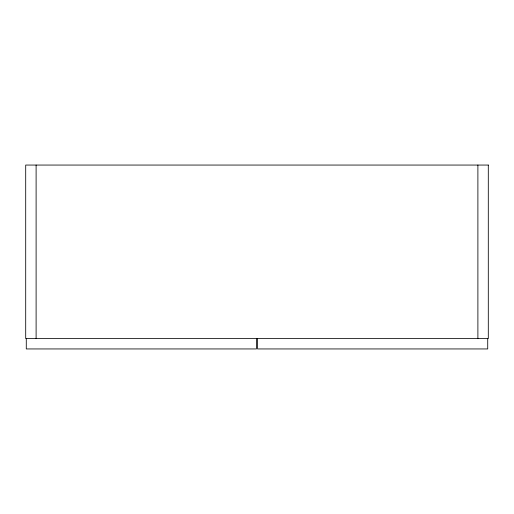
<?xml version="1.0" encoding="UTF-8"?>
<svg xmlns="http://www.w3.org/2000/svg" width="514" height="514" viewBox="0 0 514 514"><rect width="100%" height="100%" fill="white"/><g stroke="black" fill="none" stroke-linecap="round" stroke-linejoin="round"><path stroke-width="0.77" d="M487.722 338.533L487.722 348.942L257.578 348.942L257.578 338.533M477.891 165.058L477.891 338.533M256.422 338.533L256.422 348.942L26.278 348.942L26.278 338.533M36.108 165.058L36.108 338.533M488.3 165.058L25.7 165.058L25.7 338.533L488.3 338.533L488.3 165.058"/></g></svg>
